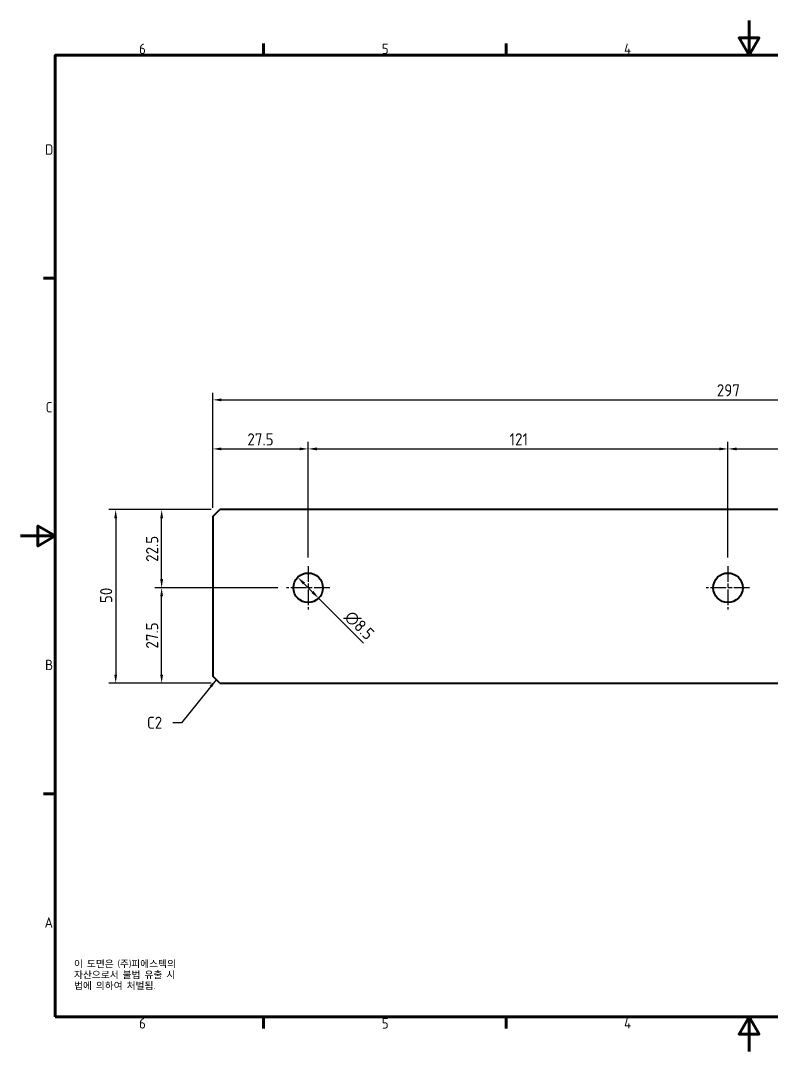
# Model space of a CAD drawing. Header units: millimetres. Extents: x 0 to 420, y 0 to 297.
# Drawn here: x 0 to 216.4, y 0 to 297 of the extents above; entities that cross this region are included whole.
import ezdxf

# ---------------------------------------------------------------- set-up
doc = ezdxf.new("R2010")
doc.units = ezdxf.units.MM
doc.linetypes.add('CHAIN', pattern=[0.35429999999999995, 0.2362, -0.0295, 0.0591, -0.0295])
doc.layers.get('0').update_dxf_attribs({"color": 3, "lineweight": 25})
for name, color, linetype, lineweight in [('가시적인 것(ISO)', 3, 'Continuous', 40), ('경계(ISO)', 7, 'Continuous', 70), ('기호(ISO)', 5, 'Continuous', 25), ('중심 표식(ISO)', 1, 'Continuous', 25), ('치수(ISO)', 7, 'Continuous', 25)]:
    doc.layers.add(name, color=color, linetype=linetype, lineweight=lineweight)
doc.styles.add('문자 텍스트_M2B', font='isocp.shx')
doc.styles.add('문자 텍스트_PSTEK_POSCO', font='isocp.shx')
doc.styles.add('치수 텍스트_PSTEK_POSCO', font='isocp.shx')
doc.dimstyles.new('치수_PSTEK_POSCO', dxfattribs={"dimtxt": 3.5, "dimasz": 2.5, "dimexe": 2, "dimexo": 2.5, "dimgap": 1, "dimtad": 1, "dimrnd": 1e-08, "dimdsep": 46, "dimtxsty": '치수 텍스트_PSTEK_POSCO', "dimcen": 0.09, "dimdle": 10, "dimclrd": 7, "dimclre": 7, "dimclrt": 2, "dimadec": 1, "dimazin": 2, "dimtfac": 1, "dimtmove": 0, "dimatfit": 3, "dimfxl": 0, "dimtolj": 1, "dimlwd": -1, "dimlwe": -1, "dimarcsym": 0})
doc.dimstyles.new('치수_PSTEK_POSCO$7', dxfattribs={"dimtxt": 3.5, "dimasz": 2.5, "dimexe": 2, "dimexo": 2.5, "dimgap": 1, "dimtad": 1, "dimrnd": 1e-08, "dimdsep": 46, "dimtxsty": '치수 텍스트_PSTEK_POSCO', "dimcen": 0.09, "dimdle": 10, "dimclrd": 7, "dimclre": 7, "dimclrt": 2, "dimadec": 1, "dimazin": 2, "dimtfac": 1, "dimtmove": 0, "dimatfit": 3, "dimfxl": 0, "dimtolj": 1, "dimlwd": -1, "dimlwe": -1, "dimarcsym": 0})

# ---------------------------------------------------------------- blocks, each defined once
blk = doc.blocks.new('경계 Default Border')
at = {"layer": '경계(ISO)'}
for p, q in [((70, 287.0000076293945), (70, 290.4000091552734)), ((140, 287.0000076293945), (140, 290.4000091552734)), ((10, 222.7499961853027), (6.599999666213989, 222.7499961853027)), ((10, 74.25000190734863), (6.599999666213989, 74.25000190734863)), ((70, 10), (70, 6.599999666213989)), ((140, 10), (140, 6.599999666213989))]:
    blk.add_line(p, q, dxfattribs=at)
at = {"layer": '경계(ISO)', "flags": 128}
for points in [[(210, 297.0000076293945), (210, 287.0000076293945), (207.1132469177246, 292.0000076293945), (212.8867530822754, 292.0000076293945), (210, 287.0000076293945)], [(10, 10), (10, 287.0000076293945), (410, 287.0000076293945), (410, 10), (10, 10)], [(0, 148.5000038146973), (10, 148.5000038146973), (5, 151.3867473602295), (5, 145.6132507324219), (10, 148.5000038146973)], [(210, 0), (210, 10), (207.1132469177246, 5), (212.8867530822754, 5), (210, 10)]]:
    blk.add_lwpolyline(points, dxfattribs=at)
at = {"layer": '경계(ISO)', "color": 2, "char_height": 3.00000011920929, "attachment_point": 7, "style": '문자 텍스트_M2B'}
for s, insert in [('6', (34.14453946055966, 287.3713945155963)), ('5', (104.1445394605597, 287.3713945155963)), ('4', (173.9734701308116, 287.4)), ('D', (7.078270083685684, 258.3463944559917)), ('C', (7.244539400955009, 184.0963944559917)), ('B', (7.078270083685684, 109.8463944559917)), ('A', (6.914400698149937, 35.61784856929444)), ('6', (34.14453946055966, 6.57139439638704)), ('5', (104.1445394605597, 6.57139439638704)), ('4', (173.9734701308116, 6.59999988079071))]:
    blk.add_mtext(s, dxfattribs=dict(at, insert=insert))
blk = doc.blocks.new('*D22')
at = {"layer": 'Defpoints', "color": 0, "transparency": 16777216}
for p in [(82.91186276724345, 173.5879018950206), (55.4118627672435, 154.0879018950206), (82.91186276724345, 139.8379018950206)]:
    blk.add_point(p, dxfattribs=at)
at = {"layer": '치수(ISO)', "color": 7, "transparency": 16777216}
for p, q in [((55.4118627672435, 156.5879018950206), (55.4118627672435, 175.5879018950206)), ((82.91186276724345, 142.3379018950206), (82.91186276724345, 175.5879018950206)), ((57.9118627672435, 173.5879018950206), (80.41186276724345, 173.5879018950206))]:
    blk.add_line(p, q, dxfattribs=at)
for points in [[(57.9118627672435, 174.0045685616873), (57.9118627672435, 173.171235228354), (55.4118627672435, 173.5879018950206)], [(80.41186276724345, 174.0045685616873), (80.41186276724345, 173.171235228354), (82.91186276724345, 173.5879018950206)]]:
    blk.add_solid(points, dxfattribs=at)
at = {"layer": '치수(ISO)', "color": 2, "transparency": 16777216, "insert": (65.36993641745023, 176.3382463832096), "char_height": 3.5, "attachment_point": 4, "style": '치수 텍스트_PSTEK_POSCO'}
blk.add_mtext('\\A1;27.5', dxfattribs=at)
blk = doc.blocks.new('*D23')
at = {"layer": 'Defpoints', "color": 0, "transparency": 16777216}
for p in [(203.9118627672435, 173.5879018950206), (82.91186276724345, 139.8379018950206), (203.9118627672435, 139.8379018950206)]:
    blk.add_point(p, dxfattribs=at)
at = {"layer": '치수(ISO)', "color": 7, "transparency": 16777216}
for p, q in [((82.91186276724345, 142.3379018950206), (82.91186276724345, 175.5879018950206)), ((203.9118627672435, 142.3379018950206), (203.9118627672435, 175.5879018950206)), ((85.41186276724345, 173.5879018950206), (201.4118627672435, 173.5879018950206))]:
    blk.add_line(p, q, dxfattribs=at)
for points in [[(85.41186276724345, 174.0045685616873), (85.41186276724345, 173.171235228354), (82.91186276724345, 173.5879018950206)], [(201.4118627672435, 174.0045685616873), (201.4118627672435, 173.171235228354), (203.9118627672435, 173.5879018950206)]]:
    blk.add_solid(points, dxfattribs=at)
at = {"layer": '치수(ISO)', "color": 2, "transparency": 16777216, "insert": (140.9618627672434, 176.3382463832096), "char_height": 3.5, "attachment_point": 4, "style": '치수 텍스트_PSTEK_POSCO'}
blk.add_mtext('\\A1;121', dxfattribs=at)
blk = doc.blocks.new('*D24')
at = {"layer": 'Defpoints', "color": 0, "transparency": 16777216}
for p in [(324.9118627672435, 173.5879018950206), (203.9118627672435, 139.8379018950206), (324.9118627672435, 139.8379018950206)]:
    blk.add_point(p, dxfattribs=at)
at = {"layer": '치수(ISO)', "color": 7, "transparency": 16777216}
for p, q in [((203.9118627672435, 142.3379018950206), (203.9118627672435, 175.5879018950206)), ((324.9118627672435, 142.3379018950206), (324.9118627672435, 175.5879018950206)), ((206.4118627672435, 173.5879018950206), (322.4118627672435, 173.5879018950206))]:
    blk.add_line(p, q, dxfattribs=at)
for points in [[(206.4118627672435, 174.0045685616873), (206.4118627672435, 173.171235228354), (203.9118627672435, 173.5879018950206)], [(322.4118627672435, 174.0045685616873), (322.4118627672435, 173.171235228354), (324.9118627672435, 173.5879018950206)]]:
    blk.add_solid(points, dxfattribs=at)
at = {"layer": '치수(ISO)', "color": 2, "transparency": 16777216, "insert": (261.9618627672435, 176.3382463832096), "char_height": 3.5, "attachment_point": 4, "style": '치수 텍스트_PSTEK_POSCO'}
blk.add_mtext('\\A1;121', dxfattribs=at)
blk = doc.blocks.new('*D26')
at = {"layer": 'Defpoints', "color": 0, "transparency": 16777216}
for p in [(40.65981907423377, 133.5879018950207), (76.66186276724345, 133.5879018950206), (57.41186276724349, 106.0879018950206)]:
    blk.add_point(p, dxfattribs=at)
at = {"layer": '치수(ISO)', "color": 7, "transparency": 16777216}
for p, q in [((74.16186276724345, 133.5879018950206), (38.65981907423377, 133.5879018950207)), ((40.65981907423377, 108.5879018950206), (40.65981907423377, 131.0879018950207)), ((54.91186276724349, 106.0879018950206), (38.65981907423377, 106.0879018950206))]:
    blk.add_line(p, q, dxfattribs=at)
for points in [[(40.24315240756711, 131.0879018950207), (41.07648574090044, 131.0879018950207), (40.65981907423377, 133.5879018950207)], [(40.2431524075671, 108.5879018950206), (41.07648574090043, 108.5879018950206), (40.65981907423377, 106.0879018950206)]]:
    blk.add_solid(points, dxfattribs=at)
at = {"layer": '치수(ISO)', "color": 2, "transparency": 16777216, "insert": (37.90947458604477, 116.0459755452273), "char_height": 3.5, "attachment_point": 4, "rotation": 90, "style": '치수 텍스트_PSTEK_POSCO'}
blk.add_mtext('\\A1;27.5', dxfattribs=at)
blk = doc.blocks.new('*D27')
at = {"layer": 'Defpoints', "color": 0, "transparency": 16777216}
for p in [(40.65981907423378, 156.0879018950206), (57.41186276724349, 156.0879018950206), (76.66186276724345, 133.5879018950206)]:
    blk.add_point(p, dxfattribs=at)
at = {"layer": '치수(ISO)', "color": 7, "transparency": 16777216}
for p, q in [((54.91186276724349, 156.0879018950206), (38.65981907423378, 156.0879018950206)), ((40.65981907423377, 136.0879018950207), (40.65981907423378, 153.5879018950206)), ((74.16186276724345, 133.5879018950206), (38.65981907423377, 133.5879018950207))]:
    blk.add_line(p, q, dxfattribs=at)
for points in [[(40.24315240756712, 153.5879018950206), (41.07648574090044, 153.5879018950206), (40.65981907423378, 156.0879018950206)], [(40.24315240756711, 136.0879018950207), (41.07648574090044, 136.0879018950207), (40.65981907423377, 133.5879018950207)]]:
    blk.add_solid(points, dxfattribs=at)
at = {"layer": '치수(ISO)', "color": 2, "transparency": 16777216, "insert": (37.90947458604477, 141.0459755452273), "char_height": 3.5, "attachment_point": 4, "rotation": 90, "style": '치수 텍스트_PSTEK_POSCO'}
blk.add_mtext('\\A1;22.5', dxfattribs=at)
blk = doc.blocks.new('*D28')
at = {"layer": 'Defpoints', "color": 0, "transparency": 16777216}
for p in [(352.4118627672435, 187.7280763909742), (55.4118627672435, 154.0879018950206), (352.4118627672435, 154.0879018950207)]:
    blk.add_point(p, dxfattribs=at)
at = {"layer": '치수(ISO)', "color": 7, "transparency": 16777216}
for p, q in [((55.4118627672435, 156.5879018950206), (55.4118627672435, 189.7280763909742)), ((57.9118627672435, 187.7280763909742), (349.9118627672435, 187.7280763909742)), ((352.4118627672435, 156.5879018950207), (352.4118627672435, 189.7280763909742))]:
    blk.add_line(p, q, dxfattribs=at)
for points in [[(57.9118627672435, 188.1447430576409), (57.9118627672435, 187.3114097243075), (55.4118627672435, 187.7280763909742)], [(349.9118627672435, 188.1447430576409), (349.9118627672435, 187.3114097243075), (352.4118627672435, 187.7280763909742)]]:
    blk.add_solid(points, dxfattribs=at)
at = {"layer": '치수(ISO)', "color": 2, "transparency": 16777216, "insert": (200.7113087125006, 190.4784208791632), "char_height": 3.5, "attachment_point": 4, "style": '치수 텍스트_PSTEK_POSCO'}
blk.add_mtext('\\A1;297', dxfattribs=at)
blk = doc.blocks.new('*D29')
at = {"layer": 'Defpoints', "color": 0, "transparency": 16777216}
for p in [(79.90665894720019, 136.593105715063), (85.91706658728674, 130.5826980749782)]:
    blk.add_point(p, dxfattribs=at)
at = {"layer": '치수(ISO)', "color": 7, "transparency": 16777216}
for p, q in [((81.67442590016682, 134.8253387620969), (84.14929963432012, 132.3504650279443)), ((85.91706658728674, 130.5826980749782), (98.85892192737552, 117.6408427348932))]:
    blk.add_line(p, q, dxfattribs=at)
for points in [[(81.96905372566115, 135.1199665875913), (81.37979807467246, 134.5307109366024), (79.90665894720019, 136.593105715063)], [(84.44392745981446, 132.6450928534387), (83.85467180882577, 132.0558372024499), (85.91706658728674, 130.5826980749782)]]:
    blk.add_solid(points, dxfattribs=at)
at = {"layer": '치수(ISO)', "color": 2, "transparency": 16777216, "insert": (94.30163657931433, 126.0872153794785), "char_height": 3.5, "attachment_point": 4, "rotation": 315.0000000000084, "style": '치수 텍스트_PSTEK_POSCO'}
blk.add_mtext('\\A1;∅8.5', dxfattribs=at)
blk = doc.blocks.new('*D30')
at = {"layer": 'Defpoints', "color": 0, "transparency": 16777216}
for p in [(57.41186276724349, 156.0879018950206), (27.41186276724351, 106.0879018950206), (57.41186276724349, 106.0879018950206)]:
    blk.add_point(p, dxfattribs=at)
at = {"layer": '치수(ISO)', "color": 7, "transparency": 16777216}
for p, q in [((54.91186276724349, 156.0879018950206), (25.41186276724352, 156.0879018950206)), ((27.41186276724352, 153.5879018950206), (27.41186276724351, 108.5879018950206)), ((54.91186276724349, 106.0879018950206), (25.41186276724351, 106.0879018950206))]:
    blk.add_line(p, q, dxfattribs=at)
for points in [[(26.99519610057685, 153.5879018950206), (27.82852943391019, 153.5879018950206), (27.41186276724352, 156.0879018950206)], [(26.99519610057684, 108.5879018950206), (27.82852943391018, 108.5879018950206), (27.41186276724351, 106.0879018950206)]]:
    blk.add_solid(points, dxfattribs=at)
at = {"layer": '치수(ISO)', "color": 2, "transparency": 16777216, "insert": (24.66186276724349, 129.1615239422647), "char_height": 3.5, "attachment_point": 4, "rotation": 90, "style": '치수 텍스트_PSTEK_POSCO'}
blk.add_mtext('\\A1;50', dxfattribs=at)

msp = doc.modelspace()

# ---------------------------------------------------------------- linework, layer by layer
at = {"layer": '가시적인 것(ISO)'}
for p, q in [((55.41186276724352, 154.0879018950206), (57.41186276724351, 156.0879018950206)), ((350.4118627672435, 156.0879018950207), (57.41186276724349, 156.0879018950206)), ((55.41186276724352, 154.0879018950206), (55.41186276724352, 108.0879018950206)), ((57.41186276724351, 106.0879018950206), (55.41186276724352, 108.0879018950206)), ((57.41186276724351, 106.0879018950206), (350.4118627672435, 106.0879018950206))]:
    msp.add_line(p, q, dxfattribs=at)
for centre in [(82.91186276724346, 133.5879018950206), (203.9118627672435, 133.5879018950206)]:
    msp.add_circle(centre, 4.25, dxfattribs=at)
at = {"layer": '중심 표식(ISO)', "linetype": 'CHAIN', "ltscale": 19.05165100097656}
for p, q in [((82.91186276724345, 139.8379018950206), (82.91186276724345, 127.3379018950206)), ((203.9118627672435, 139.8379018950206), (203.9118627672435, 127.3379018950206)), ((89.16186276724345, 133.5879018950206), (76.66186276724345, 133.5879018950206)), ((210.1618627672435, 133.5879018950206), (197.6618627672435, 133.5879018950206))]:
    msp.add_line(p, q, dxfattribs=at)

# ---------------------------------------------------------------- block references
msp.add_blockref('경계 Default Border', (0, 0))

# ---------------------------------------------------------------- texts
at = {"layer": '기호(ISO)', "color": 2, "insert": (36.41599499495563, 94.69508940247805), "char_height": 3.499999940395355, "attachment_point": 4, "style": '치수 텍스트_PSTEK_POSCO'}
msp.add_mtext('{C2}', dxfattribs=at)
at = {"layer": '기호(ISO)', "color": 7, "insert": (15.39462540488438, 26.22827243992431), "char_height": 2.000000029802322, "width": 51.24013826054251, "attachment_point": 1, "line_spacing_factor": 0.9442214369773865, "style": '문자 텍스트_PSTEK_POSCO'}
msp.add_mtext('{이 도면은 (주)피에스텍의\\P자산으로서 불법 유출 시 \\P법에 의하여 처벌됨.}', dxfattribs=at)

# ---------------------------------------------------------------- dimensions: what is measured, and where the dimension line sits
at = {"layer": '치수(ISO)', "color": 7}
for base, p1, p2, angle, picture, middle in [((352.4118627672435, 187.7280763909742), (55.4118627672435, 154.0879018950206), (352.4118627672435, 154.0879018950207), 180, '*D28', (203.9118627672435, 187.7280763909742)), ((82.91186276724345, 173.5879018950206), (55.4118627672435, 154.0879018950206), (82.91186276724345, 139.8379018950206), 180, '*D22', (69.16186276724348, 173.5879018950206)), ((203.9118627672435, 173.5879018950206), (82.91186276724345, 139.8379018950206), (203.9118627672435, 139.8379018950206), 180, '*D23', (143.4118627672434, 173.5879018950206)), ((324.9118627672435, 173.5879018950206), (203.9118627672435, 139.8379018950206), (324.9118627672435, 139.8379018950206), 180, '*D24', (264.4118627672435, 173.5879018950206)), ((27.41186276724351, 106.0879018950206), (57.41186276724349, 156.0879018950206), (57.41186276724349, 106.0879018950206), 90, '*D30', (27.41186276724349, 131.0879018950206)), ((40.65981907423378, 156.0879018950206), (76.66186276724345, 133.5879018950206), (57.41186276724349, 156.0879018950206), 90, '*D27', (40.65981907423375, 144.8379018950206)), ((40.65981907423377, 133.5879018950207), (57.41186276724349, 106.0879018950206), (76.66186276724345, 133.5879018950206), 90, '*D26', (40.65981907423375, 119.8379018950206))]:
    dim = msp.add_linear_dim(base=base, p1=p1, p2=p2, angle=angle, dimstyle='치수_PSTEK_POSCO', override={"dimdec": 2, "dimtp": 0, "dimtm": -0, "dimtdec": 2, "dimtofl": 0, "dimatfit": 1}, dxfattribs=at)
    dim.commit()
    dim.dimension.update_dxf_attribs({"geometry": picture, "text_midpoint": middle, "dimtype": 160})
dim = msp.add_diameter_dim_2p(p1=(79.90665894720019, 136.593105715063), p2=(85.91706658728674, 130.5826980749782), dimstyle='치수_PSTEK_POSCO', override={"dimdec": 2, "dimlfac": 0.9999999999999991, "dimtp": 0, "dimtm": -0, "dimtdec": 2, "dimatfit": 2}, dxfattribs=at)
dim.commit()
dim.dimension.update_dxf_attribs({"geometry": '*D29', "text_midpoint": (95.25445403862024, 121.2453106236474), "dimtype": 163})

# ---------------------------------------------------------------- leaders
at = {"layer": '기호(ISO)', "color": 7, "annotation_type": 0, "has_hookline": 1, "hookline_direction": 1, "text_width": 4.223303211175366}
msp.add_leader([(56.41186276724349, 107.0879018950206), (46.36414741786061, 94.69508940247805), (43.86414741786061, 94.69508940247805)], dimstyle='치수_PSTEK_POSCO$7', override={"dimtad": 0}, dxfattribs=at)

doc.saveas('drawing.dxf')
